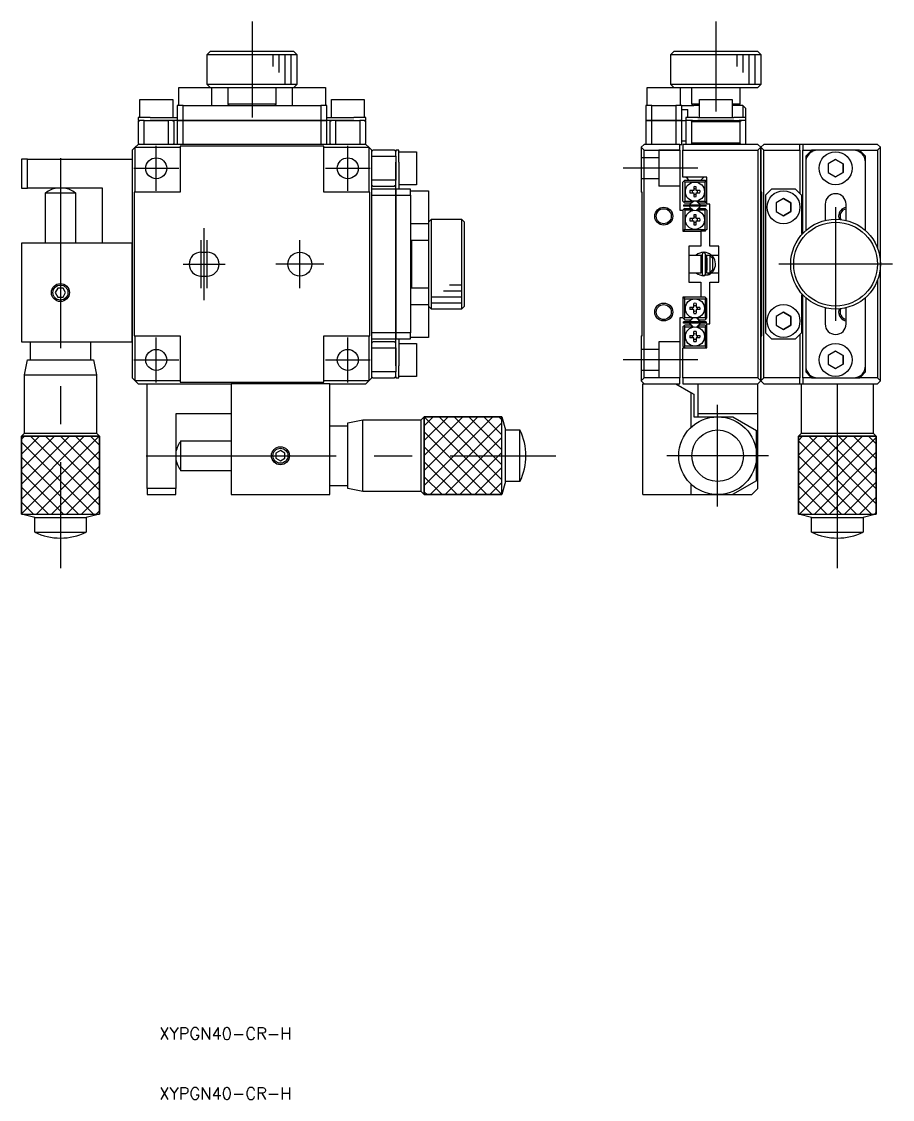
# Model space of a CAD drawing. Extents: x 149 to 466, y -38 to 195.
# Drawn here: x 149.5 to 295, y -37.8 to 142.2 of the extents above; entities that cross this region are included whole.
import ezdxf

# ---------------------------------------------------------------- set-up
doc = ezdxf.new("R2010")
doc.units = 0
doc.linetypes.add('CENTER', pattern=[50.8, 31.75, -6.35, 6.35, -6.35])
doc.linetypes.add('DASHED', pattern=[19.05, 12.7, -6.35])
doc.layers.get('0').update_dxf_attribs({"linetype": 'CONTINUOUS'})
doc.layers.add('CENTER', color=1, linetype='CENTER')
doc.styles.get("Standard").update_dxf_attribs({"font": 'txt.shx'})

msp = doc.modelspace()

# ---------------------------------------------------------------- linework, layer by layer
at = {"color": 7, "linetype": 'CONTINUOUS'}
for p, q in [((180.48, 136.72), (180.98, 137.22)), ((194.98, 137.22), (180.98, 137.22)), ((194.98, 137.22), (195.48, 136.72)), ((257.96, 136.72), (258.46, 137.22)), ((272.46, 137.22), (258.46, 137.22)), ((272.46, 137.22), (258.46, 137.22)), ((272.46, 137.22), (272.46, 137.22)), ((272.46, 137.22), (272.96, 136.72)), ((180.48, 136.72), (195.48, 136.72)), ((180.48, 131.72), (180.48, 136.72)), ((195.48, 136.72), (195.48, 131.72)), ((257.96, 136.72), (272.96, 136.72)), ((257.96, 131.72), (257.96, 136.72)), ((272.96, 136.72), (272.96, 131.72)), ((188.06, 131.72), (180.48, 131.72)), ((180.98, 131.22), (180.48, 131.72)), ((195.48, 131.72), (188.06, 131.72)), ((195.48, 131.72), (194.98, 131.22)), ((272.96, 131.72), (257.96, 131.72)), ((257.96, 131.72), (257.96, 131.72)), ((258.46, 131.22), (257.96, 131.72)), ((272.96, 131.72), (272.46, 131.22)), ((175.73, 131.22), (178.48, 131.22)), ((175.73, 128.22), (175.73, 131.22)), ((178.48, 131.22), (181.23, 131.22)), ((181.23, 131.22), (188.06, 131.22)), ((181.23, 131.22), (181.23, 128.22)), ((183.98, 128.42), (183.98, 131.22)), ((188.06, 131.22), (194.73, 131.22)), ((191.98, 131.22), (191.98, 128.42)), ((194.73, 131.22), (197.48, 131.22)), ((194.73, 128.22), (194.73, 131.22)), ((197.48, 131.22), (200.23, 131.22)), ((200.23, 131.22), (200.23, 128.22)), ((254.01, 131.22), (259.51, 131.22)), ((254.01, 128.22), (254.01, 131.22)), ((259.51, 131.22), (272.46, 131.22)), ((259.51, 131.22), (259.51, 128.22)), ((261.46, 128.42), (261.46, 131.22)), ((269.46, 131.22), (269.46, 128.42)), ((169.23, 129.22), (171.98, 129.22)), ((169.23, 126.22), (169.23, 129.22)), ((171.98, 129.22), (174.73, 129.22)), ((174.73, 129.22), (174.73, 126.22)), ((175.48, 128.22), (175.48, 125.72)), ((176.48, 128.22), (175.48, 128.22)), ((176.48, 125.72), (176.48, 128.22)), ((176.48, 128.22), (186.73, 128.22)), ((188.03, 128.42), (183.98, 128.42)), ((184.18, 128.22), (183.98, 128.42)), ((186.73, 128.22), (189.23, 128.22)), ((191.98, 128.42), (188.03, 128.42)), ((189.23, 128.22), (199.48, 128.22)), ((191.98, 128.42), (191.78, 128.22)), ((199.48, 128.22), (199.48, 125.72)), ((200.48, 128.22), (199.48, 128.22)), ((200.48, 125.72), (200.48, 128.22)), ((201.23, 129.22), (203.98, 129.22)), ((201.23, 126.22), (201.23, 129.22)), ((203.98, 129.22), (206.73, 129.22)), ((206.73, 129.22), (206.73, 126.22)), ((253.76, 128.22), (253.76, 125.72)), ((254.76, 128.22), (253.76, 128.22)), ((254.76, 125.72), (254.76, 128.22)), ((254.76, 128.22), (258.76, 128.22)), ((258.76, 128.22), (258.76, 125.72)), ((259.76, 128.22), (258.76, 128.22)), ((259.76, 125.72), (259.76, 128.22)), ((259.76, 128.22), (261.76, 128.22)), ((262.71, 128.42), (261.46, 128.42)), ((261.66, 128.22), (261.46, 128.42)), ((262.71, 128.22), (261.76, 128.22)), ((262.71, 129.22), (268.21, 129.22)), ((262.71, 126.22), (262.71, 129.22)), ((268.21, 129.22), (268.21, 126.22)), ((269.46, 128.42), (268.21, 128.42)), ((269.96, 128.22), (268.21, 128.22)), ((269.46, 128.42), (269.26, 128.22)), ((269.96, 128.22), (270.46, 127.72)), ((269.96, 128.22), (269.96, 126.22)), ((168.98, 126.22), (168.98, 125.72)), ((170.98, 126.22), (168.98, 126.22)), ((170.98, 126.22), (175.48, 126.22)), ((200.48, 126.22), (204.98, 126.22)), ((206.98, 126.22), (204.98, 126.22)), ((206.98, 125.72), (206.98, 126.22)), ((259.76, 127.52), (260.76, 127.52)), ((260.46, 126.22), (260.46, 125.72)), ((262.46, 126.22), (260.46, 126.22)), ((260.76, 126.22), (260.76, 127.52)), ((262.46, 126.22), (268.46, 126.22)), ((270.46, 126.22), (268.46, 126.22)), ((270.46, 126.22), (270.46, 127.72)), ((270.46, 125.72), (270.46, 126.22)), ((168.98, 125.52), (169.18, 125.72)), ((168.98, 125.72), (169.18, 125.72)), ((168.98, 125.52), (168.98, 121.92)), ((169.98, 125.72), (169.18, 125.72)), ((169.98, 121.72), (169.98, 125.72)), ((169.98, 125.72), (170.98, 125.72)), ((169.98, 125.72), (170.98, 125.72)), ((170.98, 125.72), (173.98, 125.72)), ((173.98, 125.72), (170.98, 125.72)), ((173.98, 125.72), (173.98, 121.72)), ((175.48, 125.72), (173.98, 125.72)), ((174.78, 125.72), (174.98, 125.52)), ((174.98, 121.92), (174.98, 125.52)), ((175.48, 125.72), (176.48, 125.72)), ((175.48, 125.72), (175.48, 121.72)), ((176.48, 125.72), (175.48, 125.72)), ((199.48, 125.72), (176.48, 125.72)), ((176.48, 121.72), (176.48, 125.72)), ((176.48, 125.72), (199.48, 125.72)), ((199.48, 125.72), (200.48, 125.72)), ((199.48, 125.72), (199.48, 121.72)), ((200.48, 125.72), (199.48, 125.72)), ((200.48, 121.72), (200.48, 125.72)), ((201.98, 125.72), (200.48, 125.72)), ((200.98, 125.52), (201.18, 125.72)), ((200.98, 125.52), (200.98, 121.92)), ((201.98, 121.72), (201.98, 125.72)), ((201.98, 125.72), (204.98, 125.72)), ((204.98, 125.72), (201.98, 125.72)), ((204.98, 125.72), (205.98, 125.72)), ((204.98, 125.72), (205.98, 125.72)), ((205.98, 125.72), (205.98, 121.72)), ((206.78, 125.72), (205.98, 125.72)), ((206.78, 125.72), (206.98, 125.52)), ((206.78, 125.72), (206.98, 125.72)), ((206.98, 121.92), (206.98, 125.52)), ((253.76, 125.72), (254.76, 125.72)), ((254.76, 125.72), (253.76, 125.72)), ((253.76, 125.72), (253.76, 121.72)), ((258.76, 125.72), (254.76, 125.72)), ((254.76, 121.72), (254.76, 125.72)), ((254.76, 125.72), (258.76, 125.72)), ((258.76, 125.72), (259.76, 125.72)), ((258.76, 125.72), (258.76, 121.72)), ((259.76, 125.72), (258.76, 125.72)), ((259.76, 121.72), (259.76, 125.72)), ((259.76, 125.72), (260.46, 125.72)), ((261.26, 125.72), (260.46, 125.72)), ((260.46, 125.72), (260.46, 121.72)), ((261.26, 125.72), (261.46, 125.52)), ((261.58, 125.72), (261.26, 125.72)), ((261.26, 125.72), (261.58, 125.72)), ((261.46, 121.92), (261.46, 125.52)), ((261.46, 125.52), (269.46, 125.52)), ((261.58, 125.72), (262.46, 125.72)), ((268.46, 125.72), (262.46, 125.72)), ((268.46, 125.72), (269.33, 125.72)), ((269.66, 125.72), (269.33, 125.72)), ((269.33, 125.72), (269.66, 125.72)), ((269.46, 125.52), (269.66, 125.72)), ((269.46, 125.52), (269.46, 121.92)), ((270.46, 125.72), (269.66, 125.72)), ((270.46, 121.72), (270.46, 125.72)), ((167.98, 120.72), (168.48, 121.22)), ((167.98, 120.72), (167.98, 82.72)), ((168.48, 121.22), (168.98, 121.72)), ((168.48, 113.72), (168.48, 121.22)), ((168.48, 121.22), (175.98, 121.22)), ((169.18, 121.72), (168.98, 121.92)), ((206.98, 121.72), (168.98, 121.72)), ((174.98, 121.92), (174.78, 121.72)), ((199.98, 121.42), (175.98, 121.42)), ((175.98, 121.42), (175.98, 121.22)), ((175.98, 121.22), (175.98, 113.72)), ((199.98, 121.22), (199.98, 121.42)), ((199.98, 121.22), (207.48, 121.22)), ((199.98, 113.72), (199.98, 121.22)), ((201.18, 121.72), (200.98, 121.92)), ((206.98, 121.92), (206.78, 121.72)), ((206.98, 121.72), (207.48, 121.22)), ((207.48, 121.22), (207.48, 113.72)), ((207.48, 121.22), (207.98, 120.72)), ((207.98, 82.72), (207.98, 120.72)), ((207.98, 120.52), (208.18, 120.72)), ((211.78, 120.72), (208.18, 120.72)), ((211.78, 120.72), (211.98, 120.52)), ((212.48, 120.72), (211.98, 120.72)), ((211.98, 120.72), (211.98, 120.52)), ((212.48, 118.72), (212.48, 120.72)), ((253.46, 121.72), (252.96, 121.22)), ((252.96, 121.22), (253.46, 120.72)), ((252.96, 121.22), (252.96, 113.72)), ((259.46, 121.72), (253.46, 121.72)), ((253.46, 120.72), (259.46, 120.72)), ((253.46, 82.72), (253.46, 120.72)), ((259.46, 121.72), (259.76, 121.72)), ((259.46, 120.72), (259.46, 121.72)), ((259.46, 120.72), (259.46, 110.72)), ((259.76, 122.32), (260.46, 122.32)), ((272.46, 121.72), (259.96, 121.72)), ((259.96, 121.72), (259.96, 120.72)), ((259.96, 116.22), (259.96, 120.72)), ((259.96, 120.72), (272.46, 120.72)), ((261.46, 121.92), (261.26, 121.72)), ((269.46, 121.92), (261.46, 121.92)), ((269.66, 121.72), (269.46, 121.92)), ((272.46, 121.72), (272.96, 121.22)), ((272.96, 121.22), (272.46, 120.72)), ((272.46, 120.72), (272.46, 82.72)), ((273.46, 121.72), (272.96, 121.22)), ((272.96, 82.22), (272.96, 121.22)), ((272.96, 121.22), (273.46, 120.72)), ((272.96, 121.22), (272.96, 113.72)), ((279.46, 121.72), (273.46, 121.72)), ((273.46, 120.72), (279.46, 120.72)), ((273.46, 82.72), (273.46, 120.72)), ((279.46, 120.72), (279.46, 121.72)), ((279.96, 121.72), (279.46, 121.72)), ((279.46, 120.72), (279.46, 113.52)), ((292.46, 121.72), (279.96, 121.72)), ((279.96, 121.72), (279.96, 120.72)), ((279.96, 120.72), (281.46, 120.72)), ((279.96, 106.82), (279.96, 120.72)), ((281.46, 120.72), (281.26, 120.52)), ((282.46, 120.72), (281.46, 120.72)), ((288.46, 120.72), (282.46, 120.72)), ((289.46, 120.72), (288.46, 120.72)), ((289.66, 120.52), (289.46, 120.72)), ((289.46, 120.72), (292.46, 120.72)), ((292.46, 121.72), (292.96, 121.22)), ((292.96, 121.22), (292.46, 120.72)), ((292.46, 120.72), (292.46, 104.42)), ((292.96, 101.72), (292.96, 121.22)), ((150.48, 119.22), (149.48, 119.22)), ((149.48, 119.22), (149.48, 114.42)), ((150.48, 119.22), (167.98, 119.22)), ((150.48, 114.42), (150.48, 119.22)), ((207.98, 119.72), (211.98, 119.72)), ((211.98, 119.72), (211.98, 120.52)), ((211.98, 119.72), (211.98, 118.72)), ((211.98, 119.72), (211.98, 118.72)), ((212.48, 120.47), (215.48, 120.47)), ((215.48, 120.47), (215.48, 117.72)), ((280.46, 119.72), (281.26, 120.52)), ((280.46, 119.72), (280.46, 118.72)), ((281.26, 120.52), (281.58, 120.52)), ((285.46, 119.17), (284.21, 118.45)), ((286.71, 118.45), (285.46, 119.17)), ((285.46, 119.17), (286.71, 118.45)), ((289.33, 120.52), (289.66, 120.52)), ((289.66, 120.52), (290.46, 119.72)), ((290.46, 118.72), (290.46, 119.72)), ((211.98, 118.72), (211.98, 115.72)), ((211.98, 115.72), (211.98, 118.72)), ((212.48, 118.72), (212.48, 114.22)), ((215.48, 117.72), (215.48, 114.97)), ((280.46, 118.72), (280.46, 107.31)), ((284.21, 118.45), (284.21, 117)), ((284.21, 117), (285.46, 116.28)), ((285.46, 116.28), (286.71, 117)), ((286.71, 117), (285.46, 116.28)), ((286.71, 117), (286.71, 118.45)), ((286.71, 118.45), (286.71, 117)), ((290.46, 107.31), (290.46, 118.72)), ((211.98, 115.72), (207.98, 115.72)), ((211.98, 114.22), (211.98, 115.72)), ((263.96, 116.22), (259.96, 116.22)), ((259.96, 115.42), (260.11, 115.57)), ((259.96, 112.22), (259.96, 115.42)), ((260.26, 115.72), (260.11, 115.57)), ((260.11, 115.57), (260.26, 115.42)), ((260.26, 115.72), (263.66, 115.72)), ((260.26, 115.42), (260.26, 112.22)), ((261.96, 115.42), (260.26, 115.42)), ((260.71, 115.99), (260.47, 116.22)), ((260.96, 115.74), (260.71, 115.99)), ((260.96, 115.74), (261.96, 115.74)), ((261.96, 115.74), (262.96, 115.74)), ((263.66, 115.42), (261.96, 115.42)), ((263.21, 115.99), (262.96, 115.74)), ((263.44, 116.22), (263.21, 115.99)), ((263.81, 115.57), (263.66, 115.72)), ((263.66, 115.42), (263.81, 115.57)), ((263.66, 112.22), (263.66, 115.42)), ((263.81, 115.57), (263.96, 115.42)), ((263.96, 111.72), (263.96, 116.22)), ((149.48, 114.42), (150.48, 114.42)), ((162.98, 114.42), (150.48, 114.42)), ((153.48, 113.6), (158.48, 113.6)), ((153.48, 105.22), (153.48, 113.6)), ((158.48, 113.6), (158.48, 105.22)), ((162.98, 105.22), (162.98, 114.42)), ((168.28, 113.72), (168.28, 89.72)), ((168.48, 113.72), (168.28, 113.72)), ((175.98, 113.72), (168.48, 113.72)), ((207.48, 113.72), (199.98, 113.72)), ((207.68, 113.72), (207.48, 113.72)), ((207.68, 89.72), (207.68, 113.72)), ((208.18, 114.72), (207.98, 114.92)), ((211.98, 114.22), (207.98, 114.22)), ((208.18, 114.72), (211.78, 114.72)), ((211.98, 114.92), (211.78, 114.72)), ((214.48, 114.22), (211.98, 114.22)), ((211.98, 114.22), (211.98, 113.22)), ((211.98, 113.22), (211.98, 114.22)), ((215.48, 114.97), (212.48, 114.97)), ((214.48, 113.22), (214.48, 114.22)), ((214.48, 113.97), (217.48, 113.97)), ((217.48, 113.97), (217.48, 111.22)), ((253.16, 113.72), (252.96, 113.72)), ((253.16, 89.72), (253.16, 113.72)), ((261.76, 114.02), (261.13, 114.02)), ((261.13, 113.62), (261.76, 113.62)), ((261.76, 114.65), (261.76, 114.02)), ((261.76, 113.62), (261.76, 113)), ((262.16, 114.02), (262.16, 114.65)), ((262.78, 114.02), (262.16, 114.02)), ((262.16, 113.62), (262.78, 113.62)), ((262.16, 113), (262.16, 113.62)), ((273.16, 113.72), (272.96, 113.72)), ((273.16, 89.72), (273.16, 113.72)), ((273.76, 113.22), (274.76, 114.22)), ((278.76, 114.22), (274.76, 114.22)), ((278.76, 114.22), (279.76, 113.22)), ((207.98, 113.22), (211.98, 113.22)), ((211.98, 113.22), (214.48, 113.22)), ((211.98, 90.22), (211.98, 113.22)), ((211.98, 113.22), (211.98, 90.22)), ((214.48, 113.22), (214.48, 102.97)), ((260.11, 112.07), (259.96, 112.22)), ((260.26, 112.22), (260.11, 112.07)), ((260.11, 112.07), (260.26, 111.92)), ((260.26, 112.22), (261.56, 112.22)), ((261.26, 111.92), (260.26, 111.92)), ((261.05, 111.63), (261.67, 112.25)), ((261.05, 111.6), (261.44, 111.99)), ((261.26, 111.92), (261.56, 112.22)), ((261.44, 111.99), (261.7, 112.24)), ((261.56, 112.22), (261.6, 112.26)), ((262.24, 112.25), (262.86, 111.63)), ((262.31, 112.26), (262.35, 112.22)), ((262.35, 112.22), (263.66, 112.22)), ((262.35, 112.22), (262.65, 111.92)), ((263.66, 111.92), (262.65, 111.92)), ((263.81, 112.07), (263.66, 112.22)), ((263.66, 111.92), (263.81, 112.07)), ((263.96, 112.22), (263.81, 112.07)), ((264.46, 111.72), (263.96, 111.72)), ((264.46, 104.72), (264.46, 111.72)), ((273.76, 113.22), (273.76, 90.22)), ((276.76, 112.67), (275.51, 111.95)), ((275.51, 111.95), (275.51, 110.5)), ((278.01, 111.95), (276.76, 112.67)), ((276.76, 112.67), (278.01, 111.95)), ((278.01, 110.5), (278.01, 111.95)), ((278.01, 111.95), (278.01, 110.5)), ((279.76, 113.22), (279.76, 107.22)), ((283.71, 111.72), (283.71, 109.02)), ((287.21, 109.02), (287.21, 111.72)), ((217.48, 111.22), (217.48, 108.47)), ((259.46, 110.72), (259.96, 110.72)), ((259.96, 110.72), (260.11, 110.87)), ((259.96, 110.72), (259.96, 107.22)), ((260.06, 111.57), (260.06, 111.37)), ((263.86, 111.57), (260.06, 111.57)), ((263.86, 111.37), (260.06, 111.37)), ((260.26, 111.02), (260.11, 110.87)), ((260.11, 110.87), (260.26, 110.72)), ((260.26, 111.02), (261.26, 111.02)), ((261.56, 110.72), (260.26, 110.72)), ((260.26, 110.72), (260.26, 107.52)), ((261.67, 110.7), (261.05, 111.31)), ((261.56, 110.72), (261.26, 111.02)), ((261.6, 110.68), (261.56, 110.72)), ((261.76, 109.95), (261.76, 109.32)), ((262.16, 109.32), (262.16, 109.95)), ((262.86, 111.35), (262.21, 110.7)), ((262.86, 111.31), (262.24, 110.7)), ((262.35, 110.72), (262.31, 110.68)), ((262.65, 111.02), (262.35, 110.72)), ((263.66, 110.72), (262.35, 110.72)), ((262.65, 111.02), (263.66, 111.02)), ((263.81, 110.87), (263.66, 111.02)), ((263.66, 110.72), (263.81, 110.87)), ((263.66, 107.52), (263.66, 110.72)), ((263.81, 110.87), (263.96, 110.72)), ((263.86, 111.37), (263.86, 111.57)), ((263.96, 110.72), (263.96, 107.52)), ((275.51, 110.5), (276.76, 109.78)), ((276.76, 109.78), (278.01, 110.5)), ((278.01, 110.5), (276.76, 109.78)), ((217.48, 108.47), (214.48, 108.47)), ((217.48, 108.72), (217.98, 109.22)), ((217.48, 108.47), (217.48, 101.65)), ((217.98, 101.64), (217.98, 109.22)), ((217.98, 109.22), (222.98, 109.22)), ((222.98, 109.22), (222.98, 94.22)), ((222.98, 109.22), (223.48, 108.72)), ((223.48, 94.72), (223.48, 108.72)), ((261.76, 109.32), (261.13, 109.32)), ((261.13, 108.92), (261.76, 108.92)), ((261.76, 108.92), (261.76, 108.3)), ((262.78, 109.32), (262.16, 109.32)), ((262.16, 108.92), (262.78, 108.92)), ((262.16, 108.3), (262.16, 108.92)), ((260.11, 107.37), (259.96, 107.52)), ((259.96, 107.22), (262.96, 107.22)), ((260.26, 107.52), (260.11, 107.37)), ((260.11, 107.37), (260.26, 107.22)), ((260.26, 107.52), (261.96, 107.52)), ((261.96, 107.52), (263.66, 107.52)), ((263.66, 107.22), (262.96, 107.22)), ((262.96, 107.22), (262.96, 104.72)), ((263.81, 107.37), (263.66, 107.52)), ((263.66, 107.22), (263.81, 107.37)), ((263.96, 107.52), (263.81, 107.37)), ((167.98, 105.22), (149.48, 105.22)), ((149.48, 105.22), (149.48, 88.72)), ((167.98, 88.72), (167.98, 105.22)), ((214.48, 105.52), (214.68, 105.72)), ((214.68, 101.68), (214.68, 105.72)), ((214.68, 105.72), (217.48, 105.72)), ((262.96, 104.72), (260.96, 104.72)), ((260.96, 104.72), (260.96, 102.8)), ((265.96, 104.72), (264.46, 104.72)), ((265.96, 98.72), (265.96, 104.72)), ((179.48, 103.72), (180.48, 103.72)), ((214.48, 102.97), (214.48, 100.47)), ((260.96, 103.22), (262.96, 103.22)), ((260.96, 102.8), (260.96, 100.65)), ((262.96, 103.22), (262.96, 100.22)), ((263.23, 103.22), (262.96, 103.16)), ((262.96, 102.72), (263.23, 102.72)), ((263.23, 100.01), (263.23, 103.46)), ((263.68, 103.46), (263.68, 100.01)), ((263.96, 103.15), (263.68, 103.22)), ((263.69, 102.93), (263.68, 102.92)), ((263.68, 102.92), (263.68, 102.91)), ((263.68, 102.91), (263.68, 102.89)), ((263.68, 102.89), (263.68, 102.88)), ((263.68, 102.88), (263.68, 102.87)), ((263.68, 102.87), (263.68, 102.86)), ((263.68, 102.72), (263.96, 102.72)), ((263.7, 102.96), (263.69, 102.95)), ((263.69, 102.95), (263.69, 102.93)), ((263.71, 102.98), (263.7, 102.97)), ((263.7, 102.97), (263.7, 102.96)), ((263.72, 103.01), (263.71, 103)), ((263.71, 103), (263.71, 102.98)), ((263.73, 103.02), (263.72, 103.01)), ((263.74, 103.04), (263.73, 103.03)), ((263.73, 103.03), (263.73, 103.02)), ((263.75, 103.05), (263.74, 103.04)), ((263.76, 103.06), (263.75, 103.05)), ((263.77, 103.07), (263.76, 103.06)), ((263.78, 103.08), (263.77, 103.07)), ((263.79, 103.09), (263.78, 103.08)), ((263.8, 103.09), (263.79, 103.09)), ((263.82, 103.1), (263.8, 103.09)), ((263.83, 103.11), (263.82, 103.1)), ((263.84, 103.11), (263.83, 103.11)), ((263.85, 103.12), (263.84, 103.11)), ((263.87, 103.12), (263.85, 103.12)), ((263.88, 103.13), (263.87, 103.12)), ((263.89, 103.13), (263.88, 103.13)), ((263.91, 103.13), (263.89, 103.13)), ((263.92, 103.13), (263.91, 103.13)), ((263.93, 103.14), (263.92, 103.13)), ((263.95, 103.14), (263.93, 103.14)), ((263.96, 103.14), (263.95, 103.14)), ((263.96, 102.72), (263.96, 103.22)), ((263.96, 100.22), (263.96, 103.22)), ((263.96, 103.22), (264.46, 103.22)), ((263.96, 102.72), (263.96, 100.72)), ((263.96, 100.72), (263.96, 102.72)), ((264.17, 103.55), (264.23, 103.53)), ((264.23, 103.53), (264.25, 103.52)), ((264.24, 103.52), (264.24, 103.52)), ((264.46, 103.22), (264.46, 103.17)), ((264.46, 103.17), (264.46, 100.28)), ((264.96, 102.64), (264.46, 103.17)), ((264.71, 103.22), (265.96, 103.22)), ((264.96, 100.81), (264.96, 102.64)), ((214.68, 97.72), (214.68, 101.68)), ((217.48, 101.65), (217.48, 94.97)), ((217.98, 94.22), (217.98, 101.64)), ((264.46, 100.28), (264.96, 100.81)), ((264.96, 100.8), (264.96, 100.81)), ((292.96, 82.22), (292.96, 101.72)), ((179.48, 99.72), (180.48, 99.72)), ((214.48, 100.47), (214.48, 90.22)), ((260.96, 100.65), (260.96, 98.72)), ((262.96, 100.22), (260.96, 100.22)), ((263.23, 100.72), (262.96, 100.72)), ((262.96, 100.32), (263.23, 100.26)), ((264.18, 99.93), (263.48, 99.79)), ((263.68, 99.95), (263.67, 99.95)), ((263.96, 100.72), (263.68, 100.72)), ((263.68, 100.62), (263.68, 100.61)), ((263.68, 100.61), (263.68, 100.59)), ((263.68, 100.59), (263.68, 100.58)), ((263.68, 100.58), (263.68, 100.56)), ((263.68, 100.56), (263.68, 100.55)), ((263.68, 100.55), (263.69, 100.54)), ((263.71, 99.93), (263.68, 99.95)), ((263.69, 100.54), (263.69, 100.53)), ((263.69, 100.53), (263.7, 100.51)), ((263.7, 100.51), (263.7, 100.5)), ((263.7, 100.5), (263.71, 100.49)), ((263.71, 100.49), (263.71, 100.48)), ((263.71, 100.48), (263.72, 100.47)), ((263.75, 99.92), (263.71, 99.93)), ((263.72, 100.47), (263.73, 100.45)), ((263.73, 100.45), (263.74, 100.44)), ((263.74, 100.44), (263.75, 100.43)), ((263.75, 100.43), (263.76, 100.42)), ((263.78, 99.91), (263.75, 99.92)), ((263.76, 100.42), (263.77, 100.41)), ((263.77, 100.41), (263.78, 100.41)), ((263.78, 100.41), (263.79, 100.4)), ((263.81, 99.9), (263.78, 99.91)), ((263.79, 100.4), (263.8, 100.39)), ((263.8, 100.39), (263.81, 100.38)), ((263.81, 100.38), (263.82, 100.37)), ((263.85, 99.9), (263.81, 99.9)), ((263.82, 100.37), (263.83, 100.37)), ((263.83, 100.37), (263.84, 100.36)), ((263.84, 100.36), (263.86, 100.36)), ((263.89, 99.9), (263.85, 99.9)), ((263.86, 100.36), (263.87, 100.35)), ((263.87, 100.35), (263.88, 100.35)), ((263.88, 100.35), (263.9, 100.35)), ((263.92, 99.89), (263.89, 99.9)), ((263.9, 100.35), (263.91, 100.35)), ((263.91, 100.35), (263.92, 100.34)), ((263.92, 100.34), (263.94, 100.34)), ((263.96, 99.89), (263.92, 99.89)), ((263.94, 100.34), (263.95, 100.34)), ((263.95, 100.34), (263.96, 100.34)), ((263.96, 100.22), (263.96, 100.72)), ((264.46, 100.22), (263.96, 100.22)), ((263.99, 99.89), (263.96, 99.89)), ((264.03, 99.9), (263.99, 99.89)), ((264.06, 99.9), (264.03, 99.9)), ((264.1, 99.91), (264.06, 99.9)), ((264.13, 99.92), (264.1, 99.91)), ((264.17, 99.93), (264.13, 99.92)), ((264.15, 100.22), (264.15, 100.21)), ((264.15, 100.21), (264.16, 100.19)), ((264.24, 99.96), (264.16, 100.22)), ((264.16, 100.22), (264.16, 100.22)), ((264.16, 100.19), (264.17, 100.17)), ((264.17, 100.17), (264.18, 100.16)), ((264.2, 99.94), (264.17, 99.93)), ((264.18, 100.16), (264.18, 100.14)), ((264.18, 100.14), (264.19, 100.12)), ((264.19, 100.12), (264.2, 100.11)), ((264.2, 100.11), (264.2, 100.09)), ((264.2, 100.09), (264.21, 100.08)), ((264.23, 99.95), (264.2, 99.94)), ((264.21, 100.08), (264.21, 100.06)), ((264.21, 100.06), (264.22, 100.05)), ((264.22, 100.05), (264.22, 100.03)), ((264.22, 100.03), (264.23, 100.02)), ((264.23, 100.02), (264.23, 100.01)), ((264.23, 100.01), (264.23, 100)), ((264.23, 100), (264.23, 99.99)), ((264.23, 99.99), (264.24, 99.98)), ((264.24, 99.96), (264.23, 99.95)), ((264.23, 99.95), (264.23, 99.95)), ((264.24, 99.98), (264.24, 99.97)), ((264.24, 99.97), (264.24, 99.96)), ((264.27, 99.97), (264.24, 99.96)), ((264.24, 99.96), (264.24, 99.96)), ((264.24, 99.96), (264.24, 99.96)), ((264.46, 100.28), (264.46, 100.22)), ((265.96, 100.22), (264.68, 100.22)), ((264.68, 100.22), (264.68, 100.22)), ((264.68, 100.22), (264.68, 100.22)), ((292.46, 99.03), (292.46, 82.72)), ((155.55, 97.72), (155.12, 96.97)), ((156.42, 97.72), (155.55, 97.72)), ((156.85, 96.97), (156.42, 97.72)), ((214.68, 97.72), (214.48, 97.92)), ((217.48, 97.72), (214.68, 97.72)), ((260.96, 98.72), (262.96, 98.72)), ((262.96, 98.72), (262.96, 96.22)), ((264.46, 98.72), (265.96, 98.72)), ((264.46, 91.72), (264.46, 98.72)), ((155.12, 96.97), (155.55, 96.22)), ((155.55, 96.22), (156.42, 96.22)), ((156.42, 96.22), (156.85, 96.97)), ((262.96, 96.22), (259.96, 96.22)), ((259.96, 96.22), (259.96, 92.72)), ((260.11, 96.07), (259.96, 95.92)), ((260.11, 96.07), (260.26, 96.22)), ((260.26, 95.92), (260.11, 96.07)), ((260.26, 92.72), (260.26, 95.92)), ((260.26, 95.92), (261.96, 95.92)), ((261.96, 95.92), (263.66, 95.92)), ((263.66, 96.22), (262.96, 96.22)), ((263.66, 96.22), (263.81, 96.07)), ((263.81, 96.07), (263.66, 95.92)), ((263.66, 95.92), (263.66, 92.72)), ((263.96, 95.92), (263.81, 96.07)), ((263.96, 92.72), (263.96, 95.92)), ((279.76, 96.22), (279.76, 90.22)), ((279.96, 82.72), (279.96, 96.62)), ((280.46, 96.13), (280.46, 84.72)), ((290.46, 84.72), (290.46, 96.13)), ((214.48, 94.97), (217.48, 94.97)), ((217.48, 94.97), (217.48, 92.22)), ((217.98, 94.22), (217.48, 94.72)), ((222.98, 94.22), (217.98, 94.22)), ((223.48, 94.72), (222.98, 94.22)), ((261.13, 94.52), (261.76, 94.52)), ((261.76, 94.12), (261.13, 94.12)), ((261.76, 94.52), (261.76, 95.15)), ((261.76, 93.5), (261.76, 94.12)), ((262.16, 95.15), (262.16, 94.52)), ((262.16, 94.52), (262.78, 94.52)), ((262.78, 94.12), (262.16, 94.12)), ((262.16, 94.12), (262.16, 93.5)), ((276.76, 93.67), (275.51, 92.95)), ((278.01, 92.95), (276.76, 93.67)), ((276.76, 93.67), (278.01, 92.95)), ((283.71, 94.43), (283.71, 91.72)), ((287.21, 91.72), (287.21, 94.43)), ((217.48, 92.22), (217.48, 89.47)), ((259.96, 92.72), (259.46, 92.72)), ((259.46, 92.72), (259.46, 82.72)), ((259.96, 92.72), (260.11, 92.57)), ((260.06, 91.87), (260.06, 92.07)), ((263.86, 92.07), (260.06, 92.07)), ((263.86, 91.87), (260.06, 91.87)), ((260.11, 92.57), (260.26, 92.72)), ((260.26, 92.42), (260.11, 92.57)), ((261.56, 92.72), (260.26, 92.72)), ((260.26, 92.42), (261.26, 92.42)), ((261.05, 92.13), (261.67, 92.75)), ((261.05, 91.85), (261.44, 91.46)), ((261.67, 91.2), (261.05, 91.81)), ((261.56, 92.72), (261.26, 92.42)), ((261.6, 92.76), (261.56, 92.72)), ((262.86, 92.1), (262.21, 92.74)), ((262.24, 92.75), (262.86, 92.13)), ((262.86, 91.81), (262.24, 91.2)), ((262.35, 92.72), (262.31, 92.76)), ((263.66, 92.72), (262.35, 92.72)), ((262.65, 92.42), (262.35, 92.72)), ((262.65, 92.42), (263.66, 92.42)), ((263.66, 92.72), (263.81, 92.57)), ((263.81, 92.57), (263.66, 92.42)), ((263.81, 92.57), (263.96, 92.72)), ((263.86, 92.07), (263.86, 91.87)), ((275.51, 92.95), (275.51, 91.5)), ((278.01, 91.5), (278.01, 92.95)), ((278.01, 92.95), (278.01, 91.5)), ((211.98, 90.22), (207.98, 90.22)), ((214.48, 90.22), (211.98, 90.22)), ((211.98, 90.22), (211.98, 89.22)), ((211.98, 89.22), (211.98, 90.22)), ((214.48, 89.22), (214.48, 90.22)), ((260.11, 91.37), (259.96, 91.22)), ((259.96, 91.22), (259.96, 88.02)), ((260.11, 91.37), (260.26, 91.52)), ((260.26, 91.22), (260.11, 91.37)), ((261.26, 91.52), (260.26, 91.52)), ((260.26, 91.22), (261.56, 91.22)), ((260.26, 88.02), (260.26, 91.22)), ((261.26, 91.52), (261.56, 91.22)), ((261.44, 91.46), (261.7, 91.2)), ((261.56, 91.22), (261.6, 91.18)), ((261.76, 89.82), (261.76, 90.45)), ((262.16, 90.45), (262.16, 89.82)), ((262.31, 91.18), (262.35, 91.22)), ((262.35, 91.22), (262.65, 91.52)), ((262.35, 91.22), (263.66, 91.22)), ((263.66, 91.52), (262.65, 91.52)), ((263.66, 91.52), (263.81, 91.37)), ((263.81, 91.37), (263.66, 91.22)), ((263.66, 91.22), (263.66, 88.02)), ((263.96, 91.22), (263.81, 91.37)), ((263.96, 91.72), (264.46, 91.72)), ((263.96, 87.72), (263.96, 91.72)), ((274.76, 89.22), (273.76, 90.22)), ((275.51, 91.5), (276.76, 90.78)), ((276.76, 90.78), (278.01, 91.5)), ((278.01, 91.5), (276.76, 90.78)), ((279.76, 90.22), (278.76, 89.22)), ((149.48, 88.72), (167.98, 88.72)), ((150.98, 85.72), (150.98, 88.72)), ((160.98, 88.72), (160.98, 85.72)), ((168.28, 89.72), (168.48, 89.72)), ((168.48, 89.72), (175.98, 89.72)), ((168.48, 82.22), (168.48, 89.72)), ((175.98, 89.72), (175.98, 82.22)), ((199.98, 89.72), (207.48, 89.72)), ((199.98, 82.22), (199.98, 89.72)), ((207.48, 89.72), (207.48, 82.22)), ((207.48, 89.72), (207.68, 89.72)), ((207.98, 89.22), (211.98, 89.22)), ((207.98, 88.52), (208.18, 88.72)), ((211.78, 88.72), (208.18, 88.72)), ((211.78, 88.72), (211.98, 88.52)), ((211.98, 89.22), (214.48, 89.22)), ((211.98, 87.72), (211.98, 89.22)), ((212.48, 89.22), (212.48, 84.72)), ((212.48, 88.47), (215.48, 88.47)), ((217.48, 89.47), (214.48, 89.47)), ((215.48, 88.47), (215.48, 85.72)), ((252.96, 89.72), (253.16, 89.72)), ((252.96, 89.72), (252.96, 82.22)), ((261.13, 89.82), (261.76, 89.82)), ((261.76, 89.42), (261.13, 89.42)), ((261.76, 88.8), (261.76, 89.42)), ((262.16, 89.82), (262.78, 89.82)), ((262.78, 89.42), (262.16, 89.42)), ((262.16, 89.42), (262.16, 88.8)), ((272.96, 89.72), (273.16, 89.72)), ((272.96, 89.72), (272.96, 82.22)), ((274.76, 89.22), (278.76, 89.22)), ((279.46, 89.92), (279.46, 82.72)), ((207.98, 87.72), (211.98, 87.72)), ((211.98, 87.72), (211.98, 84.72)), ((211.98, 84.72), (211.98, 87.72)), ((259.96, 88.02), (260.11, 87.87)), ((259.96, 87.72), (263.96, 87.72)), ((259.96, 82.72), (259.96, 87.72)), ((260.11, 87.87), (260.26, 88.02)), ((260.26, 87.72), (260.11, 87.87)), ((261.96, 88.02), (260.26, 88.02)), ((263.66, 88.02), (261.96, 88.02)), ((263.66, 88.02), (263.81, 87.87)), ((263.81, 87.87), (263.66, 87.72)), ((263.81, 87.87), (263.96, 88.02)), ((285.46, 87.17), (284.21, 86.45)), ((284.21, 86.45), (284.21, 85)), ((286.71, 86.45), (285.46, 87.17)), ((285.46, 87.17), (286.71, 86.45)), ((286.71, 85), (286.71, 86.45)), ((286.71, 86.45), (286.71, 85)), ((149.98, 83.22), (150.48, 85.72)), ((150.48, 85.72), (161.48, 85.72)), ((161.48, 85.72), (161.98, 83.22)), ((211.98, 84.72), (211.98, 83.72)), ((211.98, 84.72), (211.98, 83.72)), ((212.48, 82.72), (212.48, 84.72)), ((215.48, 85.72), (215.48, 82.97)), ((280.46, 84.72), (280.46, 83.72)), ((284.21, 85), (285.46, 84.28)), ((285.46, 84.28), (286.71, 85)), ((286.71, 85), (285.46, 84.28)), ((290.46, 83.72), (290.46, 84.72)), ((149.98, 83.22), (161.98, 83.22)), ((149.98, 73.47), (149.98, 83.22)), ((161.98, 83.22), (161.98, 73.47)), ((211.98, 83.72), (207.98, 83.72)), ((208.18, 82.72), (207.98, 82.92)), ((211.98, 82.92), (211.78, 82.72)), ((211.98, 82.92), (211.98, 83.72)), ((211.98, 82.92), (211.98, 82.72)), ((215.48, 82.97), (212.48, 82.97)), ((281.26, 82.92), (280.46, 83.72)), ((281.58, 82.92), (281.26, 82.92)), ((281.26, 82.92), (281.46, 82.72)), ((289.66, 82.92), (289.33, 82.92)), ((289.46, 82.72), (289.66, 82.92)), ((290.46, 83.72), (289.66, 82.92)), ((168.48, 82.22), (167.98, 82.72)), ((175.98, 82.22), (168.48, 82.22)), ((168.98, 81.72), (168.48, 82.22)), ((168.98, 81.72), (184.48, 81.72)), ((170.48, 64.22), (170.48, 81.72)), ((175.98, 82.22), (175.98, 82.02)), ((175.98, 82.02), (199.98, 82.02)), ((200.98, 81.72), (184.48, 81.72)), ((184.48, 81.72), (184.48, 63.22)), ((207.48, 82.22), (199.98, 82.22)), ((199.98, 82.02), (199.98, 82.22)), ((200.98, 63.22), (200.98, 81.72)), ((200.98, 81.72), (206.98, 81.72)), ((207.48, 82.22), (206.98, 81.72)), ((207.98, 82.72), (207.48, 82.22)), ((208.18, 82.72), (211.78, 82.72)), ((211.98, 82.72), (212.48, 82.72)), ((253.46, 82.72), (252.96, 82.22)), ((252.96, 82.22), (253.46, 81.72)), ((253.26, 63.22), (253.26, 81.72)), ((253.26, 81.72), (253.46, 81.72)), ((259.46, 82.72), (253.46, 82.72)), ((253.46, 81.72), (259.46, 81.72)), ((258.76, 81.72), (261.26, 80.28)), ((259.46, 81.72), (259.46, 82.72)), ((272.46, 82.72), (259.96, 82.72)), ((259.96, 82.72), (259.96, 81.72)), ((259.96, 81.72), (272.46, 81.72)), ((262.46, 81.72), (262.46, 76.72)), ((272.46, 82.72), (272.96, 82.22)), ((272.96, 82.22), (272.46, 81.72)), ((272.46, 76.72), (272.46, 81.72)), ((273.46, 82.72), (272.96, 82.22)), ((272.96, 82.22), (273.46, 81.72)), ((279.46, 82.72), (273.46, 82.72)), ((273.46, 81.72), (279.46, 81.72)), ((279.46, 81.72), (279.46, 82.72)), ((279.46, 81.72), (279.96, 81.72)), ((279.76, 73.47), (279.76, 81.72)), ((281.46, 82.72), (279.96, 82.72)), ((279.96, 82.72), (279.96, 81.72)), ((279.96, 81.72), (292.46, 81.72)), ((281.46, 82.72), (282.46, 82.72)), ((282.46, 82.72), (288.46, 82.72)), ((288.46, 82.72), (289.46, 82.72)), ((292.46, 82.72), (289.46, 82.72)), ((291.76, 81.72), (291.76, 73.47)), ((292.46, 82.72), (292.96, 82.22)), ((292.96, 82.22), (292.46, 81.72)), ((261.26, 80.28), (261.26, 74.41)), ((261.26, 80.28), (261.76, 79.99)), ((261.76, 79.99), (261.76, 76.22)), ((184.48, 76.72), (175.28, 76.72)), ((175.28, 76.72), (175.28, 64.22)), ((203.98, 75.22), (206.48, 75.72)), ((206.48, 63.72), (206.48, 75.72)), ((206.48, 75.72), (216.23, 75.72)), ((216.23, 75.72), (216.73, 76.22)), ((216.23, 63.72), (216.23, 75.72)), ((229.73, 76.22), (216.73, 76.22)), ((216.73, 76.22), (216.73, 63.22)), ((229.73, 76.22), (230.32, 74.02)), ((229.73, 63.22), (229.73, 76.22)), ((261.76, 76.22), (265.76, 76.22)), ((272.46, 76.72), (262.46, 76.72)), ((262.46, 76.72), (262.46, 76.22)), ((265.76, 76.22), (268.28, 76.22)), ((268.28, 76.22), (272.26, 73.93)), ((272.46, 64.22), (272.46, 76.72)), ((200.98, 74.72), (203.98, 74.72)), ((203.98, 64.22), (203.98, 75.22)), ((230.32, 65.42), (230.32, 74.02)), ((230.32, 74.02), (232.73, 74.02)), ((232.73, 65.42), (232.73, 74.02)), ((272.26, 69.72), (272.26, 73.93)), ((149.48, 72.97), (149.98, 73.47)), ((162.48, 72.97), (149.48, 72.97)), ((149.48, 72.97), (149.48, 59.97)), ((149.98, 73.47), (161.98, 73.47)), ((161.98, 73.47), (162.48, 72.97)), ((162.48, 59.97), (162.48, 72.97)), ((176.11, 67.22), (176.11, 72.22)), ((176.11, 72.22), (184.48, 72.22)), ((279.26, 72.97), (279.76, 73.47)), ((279.26, 72.97), (279.26, 59.97)), ((292.26, 72.97), (279.26, 72.97)), ((279.76, 73.47), (287.79, 73.47)), ((287.79, 73.47), (291.76, 73.47)), ((287.95, 72.97), (292.26, 72.97)), ((291.76, 73.47), (292.26, 72.97)), ((292.26, 59.97), (292.26, 72.97)), ((192.73, 70.59), (191.98, 70.16)), ((193.48, 70.16), (192.73, 70.59)), ((191.98, 70.16), (191.98, 69.29)), ((191.98, 69.29), (192.73, 68.86)), ((192.73, 68.86), (193.48, 69.29)), ((193.48, 69.29), (193.48, 70.16)), ((272.26, 65.53), (272.26, 69.72)), ((184.48, 67.22), (176.11, 67.22)), ((230.32, 65.42), (229.73, 63.22)), ((232.73, 65.42), (230.32, 65.42)), ((261.26, 65.03), (261.26, 63.22)), ((272.26, 65.53), (268.26, 63.22)), ((175.28, 64.22), (170.48, 64.22)), ((170.48, 64.22), (170.48, 63.22)), ((170.48, 63.22), (175.28, 63.22)), ((175.28, 63.22), (175.28, 64.22)), ((184.48, 63.22), (200.98, 63.22)), ((203.98, 64.72), (200.98, 64.72)), ((206.48, 63.72), (203.98, 64.22)), ((216.23, 63.72), (206.48, 63.72)), ((216.73, 63.22), (216.23, 63.72)), ((216.73, 63.22), (229.73, 63.22)), ((253.26, 63.22), (261.26, 63.22)), ((261.26, 63.22), (265.76, 63.22)), ((265.76, 63.22), (268.26, 63.22)), ((268.26, 63.22), (271.46, 63.22)), ((272.46, 64.22), (271.46, 63.22)), ((151.68, 59.38), (149.48, 59.97)), ((149.48, 59.97), (162.48, 59.97)), ((162.48, 59.97), (160.28, 59.38)), ((279.26, 59.97), (287.95, 59.97)), ((281.46, 59.38), (279.26, 59.97)), ((279.26, 59.97), (292.26, 59.97)), ((292.26, 59.97), (290.06, 59.38)), ((151.68, 59.38), (160.28, 59.38)), ((151.68, 56.97), (151.68, 59.38)), ((160.28, 59.38), (160.28, 56.97)), ((281.46, 59.38), (287.21, 59.38)), ((281.46, 56.97), (281.46, 59.38)), ((287.21, 59.38), (290.06, 59.38)), ((290.06, 59.38), (290.06, 56.97)), ((151.68, 56.97), (160.28, 56.97)), ((281.46, 56.97), (287.21, 56.97)), ((287.21, 56.97), (290.06, 56.97))]:
    msp.add_line(p, q, dxfattribs=at)
at = {"color": 3, "linetype": 'CONTINUOUS'}
for p, q in [((191.48, 136.72), (191.48, 134.72)), ((192.48, 136.72), (192.48, 133.72)), ((193.48, 136.72), (193.48, 131.72)), ((194.48, 136.72), (194.48, 131.72)), ((268.96, 136.72), (268.96, 134.72)), ((269.96, 136.72), (269.96, 133.72)), ((270.96, 136.72), (270.96, 131.72)), ((271.96, 136.72), (271.96, 131.72)), ((222.98, 97.22), (219.98, 97.22)), ((222.98, 98.22), (220.98, 98.22)), ((222.98, 96.22), (217.98, 96.22)), ((222.98, 95.22), (217.98, 95.22)), ((216.73, 63.22), (216.73, 76.22)), ((216.73, 76.22), (229.73, 76.22)), ((228.22, 76.22), (216.73, 64.74)), ((225.72, 76.22), (216.73, 67.24)), ((223.22, 76.22), (216.73, 69.74)), ((220.72, 76.22), (216.73, 72.24)), ((218.22, 76.22), (216.73, 74.74)), ((229.72, 63.22), (216.73, 76.21)), ((229.73, 65.71), (219.22, 76.22)), ((229.73, 68.21), (221.72, 76.22)), ((229.73, 70.71), (224.22, 76.22)), ((229.73, 73.21), (226.72, 76.22)), ((229.73, 75.71), (229.22, 76.22)), ((229.73, 63.22), (229.73, 76.22)), ((229.73, 75.24), (217.72, 63.22)), ((149.48, 72.97), (162.48, 72.97)), ((149.48, 59.97), (149.48, 72.97)), ((149.48, 59.99), (162.47, 72.97)), ((149.48, 62.49), (159.97, 72.97)), ((149.48, 64.99), (157.47, 72.97)), ((149.48, 67.49), (154.97, 72.97)), ((149.48, 69.99), (152.47, 72.97)), ((149.48, 72.49), (149.97, 72.97)), ((162.48, 61.49), (151, 72.97)), ((162.48, 63.99), (153.5, 72.97)), ((162.48, 66.49), (156, 72.97)), ((162.48, 68.99), (158.5, 72.97)), ((162.48, 71.49), (161, 72.97)), ((162.48, 72.97), (162.48, 59.97)), ((227.22, 63.22), (216.73, 73.71)), ((229.73, 72.74), (220.22, 63.22)), ((279.26, 72.97), (287.95, 72.97)), ((279.26, 59.97), (279.26, 72.97)), ((279.94, 72.97), (279.26, 72.29)), ((282.44, 72.97), (279.26, 69.79)), ((284.94, 72.97), (279.26, 67.29)), ((287.44, 72.97), (279.26, 64.79)), ((289.94, 72.97), (279.26, 62.29)), ((279.26, 72.19), (291.47, 59.97)), ((292.26, 72.79), (279.44, 59.97)), ((280.97, 72.97), (292.26, 61.69)), ((283.47, 72.97), (292.26, 64.19)), ((285.97, 72.97), (292.26, 66.69)), ((288.47, 72.97), (292.26, 69.19)), ((290.97, 72.97), (292.26, 71.69)), ((292.26, 72.97), (292.26, 59.97)), ((161.5, 59.97), (149.48, 71.99)), ((151.97, 59.97), (162.48, 70.49)), ((224.72, 63.22), (216.73, 71.21)), ((229.73, 70.24), (222.72, 63.22)), ((292.26, 70.29), (281.94, 59.97)), ((159, 59.97), (149.48, 69.49)), ((222.22, 63.22), (216.73, 68.71)), ((279.26, 69.69), (288.97, 59.97)), ((156.5, 59.97), (149.48, 66.99)), ((154.47, 59.97), (162.48, 67.99)), ((229.73, 67.74), (225.22, 63.22)), ((279.26, 67.19), (286.47, 59.97)), ((292.26, 67.79), (284.44, 59.97)), ((156.97, 59.97), (162.48, 65.49)), ((219.72, 63.22), (216.73, 66.21)), ((229.73, 65.24), (227.72, 63.22)), ((292.26, 65.29), (286.94, 59.97)), ((154, 59.97), (149.48, 64.49)), ((217.22, 63.22), (216.73, 63.71)), ((229.73, 63.22), (216.73, 63.22)), ((279.26, 64.69), (283.97, 59.97)), ((151.5, 59.97), (149.48, 61.99)), ((159.47, 59.97), (162.48, 62.99)), ((279.26, 62.19), (281.47, 59.97)), ((292.26, 62.79), (289.44, 59.97)), ((149.48, 59.97), (162.48, 59.97)), ((161.97, 59.97), (162.48, 60.49)), ((287.95, 59.97), (292.26, 59.97)), ((292.26, 60.29), (291.94, 59.97))]:
    msp.add_line(p, q, dxfattribs=at)
at = {"color": 3, "linetype": 'DASHED'}
for p, q in [((255.96, 120.72), (255.96, 114.72)), ((259.46, 120.72), (255.96, 120.72)), ((255.96, 119.47), (252.96, 119.47)), ((255.96, 115.97), (252.96, 115.97)), ((259.46, 114.72), (255.96, 114.72)), ((255.96, 88.72), (255.96, 82.72)), ((259.46, 88.72), (255.96, 88.72)), ((255.96, 87.47), (252.96, 87.47)), ((255.96, 83.97), (252.96, 83.97)), ((259.46, 82.72), (255.96, 82.72))]:
    msp.add_line(p, q, dxfattribs=at)
at = {"color": 7, "linetype": 'CONTINUOUS'}
for centre, radius in [((171.98, 117.72), 1.75), ((203.98, 117.72), 1.75), ((285.46, 117.72), 2.75), ((261.96, 113.82), 1.6), ((276.76, 111.22), 2.75), ((256.76, 109.72), 1.25), ((261.96, 109.12), 1.6), ((285.46, 101.72), 7.5), ((285.46, 101.72), 7), ((195.98, 101.72), 2), ((155.98, 96.97), 1.25), ((261.96, 94.32), 1.6), ((256.76, 93.72), 1.25), ((276.76, 92.22), 2.75), ((261.96, 89.62), 1.6), ((285.46, 85.72), 2.75), ((171.98, 85.72), 1.75), ((203.98, 85.72), 1.75), ((265.76, 69.72), 6.5), ((265.76, 69.72), 4.3), ((192.73, 69.72), 1.25)]:
    msp.add_circle(centre, radius, dxfattribs=at)
at = {"color": 3, "linetype": 'CONTINUOUS'}
for centre in [(256.76, 109.72), (155.98, 96.97), (256.76, 93.72), (192.73, 69.72)]:
    msp.add_circle(centre, 1.5, dxfattribs=at)
at = {"color": 7, "linetype": 'CONTINUOUS'}
for centre, radius, start, end in [((282.46, 118.72), 2, 90, 180), ((288.46, 118.72), 2, 0, 90), ((155.98, 110.47), 4, 99.068, 128.6822), ((155.98, 110.47), 4, 51.3178, 80.932), ((261.96, 113.82), 0.85, 166.391, 193.609), ((261.96, 113.82), 0.459, 154.1861, 205.8139), ((261.96, 113.82), 0.85, 76.391, 103.609), ((261.96, 113.82), 0.459, 64.1861, 115.8139), ((261.96, 113.82), 0.459, 244.1861, 295.8139), ((261.96, 113.82), 0.459, 334.1861, 25.8139), ((261.96, 113.82), 0.85, 346.391, 13.609), ((285.46, 111.72), 1.75, 0, 180), ((261.2, 111.49), 0.2, 135, 155.6939), ((261.96, 113.82), 0.85, 256.391, 283.609), ((262.72, 111.49), 0.2, 24.3061, 45), ((261.2, 111.46), 0.2, 204.3061, 225), ((261.2, 111.46), 0.2, 135, 143.9573), ((261.96, 109.12), 0.85, 76.391, 103.609), ((262.72, 111.49), 0.2, 315, 323.9573), ((262.72, 111.46), 0.2, 315, 335.6939), ((287.46, 109.72), 1.25, 101.537, 206.1858), ((261.96, 109.12), 0.85, 166.391, 193.609), ((261.96, 109.12), 0.459, 154.1861, 205.8139), ((261.96, 109.12), 0.459, 64.1861, 115.8139), ((261.96, 109.12), 0.459, 244.1861, 295.8139), ((261.96, 109.12), 0.85, 256.391, 283.609), ((261.96, 109.12), 0.459, 334.1861, 25.8139), ((261.96, 109.12), 0.85, 346.391, 13.609), ((281.76, 107.22), 2, 180, 195.665), ((179.48, 101.72), 2, 90, 270), ((180.48, 101.72), 2, 270, 90), ((263.45, 101.74), 1.95, 90.8336, 130.4031), ((263.45, 103.46), 0.225, 0, 180), ((263.45, 101.74), 1.95, 293.6219, 89.1092), ((263.45, 101.74), 1.95, 231.1231, 269.1976), ((263.45, 100.01), 0.225, 180, 0), ((281.76, 96.22), 2, 164.335, 180), ((261.96, 94.32), 0.85, 166.391, 193.609), ((261.96, 94.32), 0.459, 154.1861, 205.8139), ((261.96, 94.32), 0.85, 76.391, 103.609), ((261.96, 94.32), 0.459, 64.1861, 115.8139), ((261.96, 94.32), 0.459, 244.1861, 295.8139), ((261.96, 94.32), 0.459, 334.1861, 25.8139), ((261.96, 94.32), 0.85, 346.391, 13.609), ((287.46, 93.72), 1.25, 153.8142, 258.463), ((261.2, 91.99), 0.2, 135, 155.6939), ((261.2, 91.96), 0.2, 204.3061, 225), ((261.2, 91.99), 0.2, 216.0427, 225), ((261.96, 94.32), 0.85, 256.391, 283.609), ((262.72, 91.99), 0.2, 24.3061, 45), ((262.72, 91.96), 0.2, 36.0427, 45), ((262.72, 91.96), 0.2, 315, 335.6939), ((261.96, 89.62), 0.85, 76.391, 103.609), ((261.96, 89.62), 0.459, 64.1861, 115.8139), ((285.46, 91.72), 1.75, 180, 0), ((261.96, 89.62), 0.85, 166.391, 193.609), ((261.96, 89.62), 0.459, 154.1861, 205.8139), ((261.96, 89.62), 0.459, 244.1861, 295.8139), ((261.96, 89.62), 0.85, 256.391, 283.609), ((261.96, 89.62), 0.459, 334.1861, 25.8139), ((261.96, 89.62), 0.85, 346.391, 13.609), ((282.46, 84.72), 2, 180, 270), ((288.46, 84.72), 2, 270, 0), ((223.99, 69.72), 9.75, 333.8162, 26.1838), ((179.23, 69.72), 4, 141.3178, 170.932), ((179.23, 69.72), 4, 189.068, 218.6822), ((155.98, 65.72), 9.75, 243.8162, 296.1838), ((285.76, 65.72), 9.75, 243.8162, 296.1838)]:
    msp.add_arc(centre, radius, start, end, dxfattribs=at)
at = {"color": 3, "linetype": 'CONTINUOUS'}
for centre, start, end in [((287.46, 109.72), 99.5941, 180), ((287.46, 109.72), 180, 200.4297), ((287.46, 93.72), 159.5703, 180), ((287.46, 93.72), 180, 260.4059)]:
    msp.add_arc(centre, 1.5, start, end, dxfattribs=at)
at = {"layer": 'CENTER', "color": 1, "linetype": 'CENTER'}
for p, q in [((187.98, 142.22), (187.98, 126.22)), ((265.46, 142.22), (265.46, 127.22)), ((171.98, 113.97), (171.98, 121.47)), ((203.98, 113.97), (203.98, 121.47)), ((155.98, 119.42), (155.98, 50.97)), ((168.23, 117.72), (175.73, 117.72)), ((200.23, 117.72), (207.73, 117.72)), ((262.46, 117.72), (249.96, 117.72)), ((285.46, 111.22), (285.46, 92.22)), ((179.98, 95.72), (179.98, 107.72)), ((179.48, 97.72), (179.48, 105.72)), ((180.48, 97.72), (180.48, 105.72)), ((195.98, 97.72), (195.98, 105.72)), ((176.48, 101.72), (183.48, 101.72)), ((199.98, 101.72), (191.98, 101.72)), ((294.96, 101.72), (275.96, 101.72)), ((171.98, 81.97), (171.98, 89.47)), ((203.98, 81.97), (203.98, 89.47)), ((168.23, 85.72), (175.73, 85.72)), ((200.23, 85.72), (207.73, 85.72)), ((262.46, 85.72), (249.96, 85.72)), ((285.76, 50.97), (285.76, 81.72)), ((265.76, 61.22), (265.76, 78.22)), ((170.28, 69.72), (238.73, 69.72)), ((274.26, 69.72), (257.26, 69.72))]:
    msp.add_line(p, q, dxfattribs=at)

# ---------------------------------------------------------------- texts
at = {"color": 7, "linetype": 'CONTINUOUS'}
for p in [(172.47, -27.78), (172.47, -37.78)]:
    msp.add_text('XYPGN40-CR-H', height=2, dxfattribs=at).set_placement(p)

doc.saveas('drawing.dxf')
